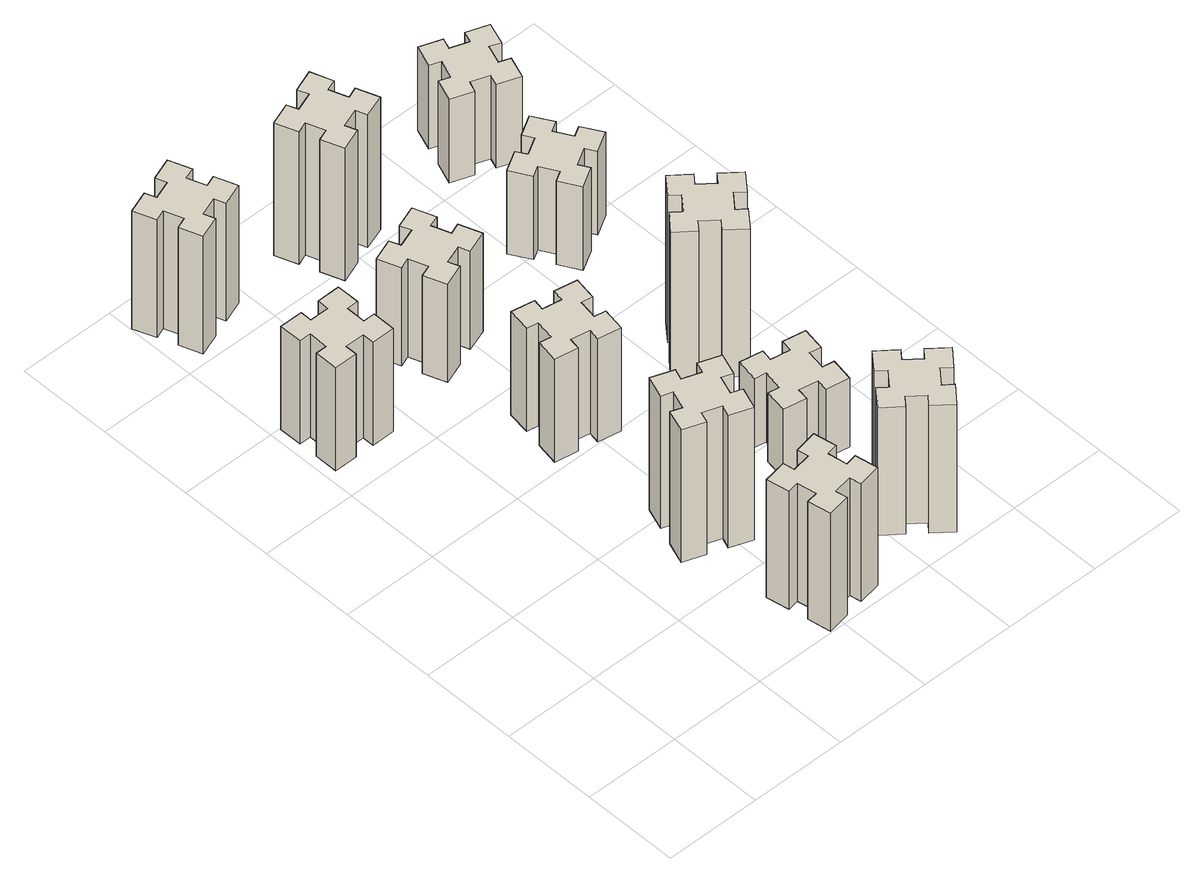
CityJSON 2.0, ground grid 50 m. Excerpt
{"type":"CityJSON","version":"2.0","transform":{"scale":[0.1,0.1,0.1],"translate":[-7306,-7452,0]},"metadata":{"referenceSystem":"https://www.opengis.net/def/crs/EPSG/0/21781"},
"CityObjects":{
"building1":{"type":"Building","attributes":{"class":"1000","function":"1000","usage":"1000","yearOfConstruction":2016,"roofType":"1000","measuredHeight":63,"storeysAboveGround":30,"storeysBelowGround":0},"geometry":[{"type":"Solid","lod":"1","boundaries":[[[[0,1,2,3,4,5,6,7,8,9,10,11,12,13,14,15,16,17,18,19]],[[17,16,20,21]],[[16,15,22,20]],[[15,14,23,22]],[[14,13,24,23]],[[13,12,25,24]],[[12,11,26,25]],[[11,10,27,26]],[[10,9,28,27]],[[9,8,29,28]],[[8,7,30,29]],[[7,6,31,30]],[[6,5,32,31]],[[5,4,33,32]],[[4,3,34,33]],[[3,2,35,34]],[[2,1,36,35]],[[1,0,37,36]],[[0,19,38,37]],[[19,18,39,38]],[[18,17,21,39]],[[24,25,26,27,28,29,30,31,32,33,34,35,36,37,38,39,21,20,22,23]]]]}]},
"building2":{"type":"Building","attributes":{"class":"1000","function":"1000","usage":"1000","yearOfConstruction":2016,"roofType":"1000","measuredHeight":72,"storeysAboveGround":30,"storeysBelowGround":0},"geometry":[{"type":"Solid","lod":"1","boundaries":[[[[40,41,42,43,44,45,46,47,48,49,50,51,52,53,54,55,56,57,58,59]],[[57,56,60,61]],[[56,55,62,60]],[[55,54,63,62]],[[54,53,64,63]],[[53,52,65,64]],[[52,51,66,65]],[[51,50,67,66]],[[50,49,68,67]],[[49,48,69,68]],[[48,47,70,69]],[[47,46,71,70]],[[46,45,72,71]],[[45,44,73,72]],[[44,43,74,73]],[[43,42,75,74]],[[42,41,76,75]],[[41,40,77,76]],[[40,59,78,77]],[[59,58,79,78]],[[58,57,61,79]],[[64,65,66,67,68,69,70,71,72,73,74,75,76,77,78,79,61,60,62,63]]]]}]},
"building3":{"type":"Building","attributes":{"class":"1000","function":"1000","usage":"1000","yearOfConstruction":2016,"roofType":"1000","measuredHeight":72,"storeysAboveGround":30,"storeysBelowGround":0},"geometry":[{"type":"Solid","lod":"1","boundaries":[[[[80,81,82,83,84,85,86,87,88,89,90,91,92,93,94,95,96,97,98,99]],[[97,96,100,101]],[[96,95,102,100]],[[95,94,103,102]],[[94,93,104,103]],[[93,92,105,104]],[[92,91,106,105]],[[91,90,107,106]],[[90,89,108,107]],[[89,88,109,108]],[[88,87,110,109]],[[87,86,111,110]],[[86,85,112,111]],[[85,84,113,112]],[[84,83,114,113]],[[83,82,115,114]],[[82,81,116,115]],[[81,80,117,116]],[[80,99,118,117]],[[99,98,119,118]],[[98,97,101,119]],[[104,105,106,107,108,109,110,111,112,113,114,115,116,117,118,119,101,100,102,103]]]]}]},
"building4":{"type":"Building","attributes":{"class":"1000","function":"1000","usage":"1000","yearOfConstruction":2016,"roofType":"1000","measuredHeight":81,"storeysAboveGround":30,"storeysBelowGround":0},"geometry":[{"type":"Solid","lod":"1","boundaries":[[[[120,121,122,123,124,125,126,127,128,129,130,131,132,133,134,135,136,137,138,139]],[[137,136,140,141]],[[136,135,142,140]],[[135,134,143,142]],[[134,133,144,143]],[[133,132,145,144]],[[132,131,146,145]],[[131,130,147,146]],[[130,129,148,147]],[[129,128,149,148]],[[128,127,150,149]],[[127,126,151,150]],[[126,125,152,151]],[[125,124,153,152]],[[124,123,154,153]],[[123,122,155,154]],[[122,121,156,155]],[[121,120,157,156]],[[120,139,158,157]],[[139,138,159,158]],[[138,137,141,159]],[[144,145,146,147,148,149,150,151,152,153,154,155,156,157,158,159,141,140,142,143]]]]}]},
"building5":{"type":"Building","attributes":{"class":"1000","function":"1000","usage":"1000","yearOfConstruction":2016,"roofType":"1000","measuredHeight":63,"storeysAboveGround":30,"storeysBelowGround":0},"geometry":[{"type":"Solid","lod":"1","boundaries":[[[[160,161,162,163,164,165,166,167,168,169,170,171,172,173,174,175,176,177,178,179]],[[177,176,180,181]],[[176,175,182,180]],[[175,174,183,182]],[[174,173,184,183]],[[173,172,185,184]],[[172,171,186,185]],[[171,170,187,186]],[[170,169,188,187]],[[169,168,189,188]],[[168,167,190,189]],[[167,166,191,190]],[[166,165,192,191]],[[165,164,193,192]],[[164,163,194,193]],[[163,162,195,194]],[[162,161,196,195]],[[161,160,197,196]],[[160,179,198,197]],[[179,178,199,198]],[[178,177,181,199]],[[184,185,186,187,188,189,190,191,192,193,194,195,196,197,198,199,181,180,182,183]]]]}]},
"building6":{"type":"Building","attributes":{"class":"1000","function":"1000","usage":"1000","yearOfConstruction":2016,"roofType":"1000","measuredHeight":60,"storeysAboveGround":30,"storeysBelowGround":0},"geometry":[{"type":"Solid","lod":"1","boundaries":[[[[200,201,202,203,204,205,206,207,208,209,210,211,212,213,214,215,216,217,218,219]],[[217,216,220,221]],[[216,215,222,220]],[[215,214,223,222]],[[214,213,224,223]],[[213,212,225,224]],[[212,211,226,225]],[[211,210,227,226]],[[210,209,228,227]],[[209,208,229,228]],[[208,207,230,229]],[[207,206,231,230]],[[206,205,232,231]],[[205,204,233,232]],[[204,203,234,233]],[[203,202,235,234]],[[202,201,236,235]],[[201,200,237,236]],[[200,219,238,237]],[[219,218,239,238]],[[218,217,221,239]],[[224,225,226,227,228,229,230,231,232,233,234,235,236,237,238,239,221,220,222,223]]]]}]},
"building7":{"type":"Building","attributes":{"class":"1000","function":"1000","usage":"1000","yearOfConstruction":2016,"roofType":"1000","measuredHeight":78,"storeysAboveGround":30,"storeysBelowGround":0},"geometry":[{"type":"Solid","lod":"1","boundaries":[[[[240,241,242,243,244,245,246,247,248,249,250,251,252,253,254,255,256,257,258,259]],[[257,256,260,261]],[[256,255,262,260]],[[255,254,263,262]],[[254,253,264,263]],[[253,252,265,264]],[[252,251,266,265]],[[251,250,267,266]],[[250,249,268,267]],[[249,248,269,268]],[[248,247,270,269]],[[247,246,271,270]],[[246,245,272,271]],[[245,244,273,272]],[[244,243,274,273]],[[243,242,275,274]],[[242,241,276,275]],[[241,240,277,276]],[[240,259,278,277]],[[259,258,279,278]],[[258,257,261,279]],[[264,265,266,267,268,269,270,271,272,273,274,275,276,277,278,279,261,260,262,263]]]]}]},
"building8":{"type":"Building","attributes":{"class":"1000","function":"1000","usage":"1000","yearOfConstruction":2016,"roofType":"1000","measuredHeight":42,"storeysAboveGround":30,"storeysBelowGround":0},"geometry":[{"type":"Solid","lod":"1","boundaries":[[[[280,281,282,283,284,285,286,287,288,289,290,291,292,293,294,295,296,297,298,299]],[[297,296,300,301]],[[296,295,302,300]],[[295,294,303,302]],[[294,293,304,303]],[[293,292,305,304]],[[292,291,306,305]],[[291,290,307,306]],[[290,289,308,307]],[[289,288,309,308]],[[288,287,310,309]],[[287,286,311,310]],[[286,285,312,311]],[[285,284,313,312]],[[284,283,314,313]],[[283,282,315,314]],[[282,281,316,315]],[[281,280,317,316]],[[280,299,318,317]],[[299,298,319,318]],[[298,297,301,319]],[[304,305,306,307,308,309,310,311,312,313,314,315,316,317,318,319,301,300,302,303]]]]}]},
"building9":{"type":"Building","attributes":{"class":"1000","function":"1000","usage":"1000","yearOfConstruction":2016,"roofType":"1000","measuredHeight":81,"storeysAboveGround":30,"storeysBelowGround":0},"geometry":[{"type":"Solid","lod":"1","boundaries":[[[[320,321,322,323,324,325,326,327,328,329,330,331,332,333,334,335,336,337,338,339]],[[337,336,340,341]],[[336,335,342,340]],[[335,334,343,342]],[[334,333,344,343]],[[333,332,345,344]],[[332,331,346,345]],[[331,330,347,346]],[[330,329,348,347]],[[329,328,349,348]],[[328,327,350,349]],[[327,326,351,350]],[[326,325,352,351]],[[325,324,353,352]],[[324,323,354,353]],[[323,322,355,354]],[[322,321,356,355]],[[321,320,357,356]],[[320,339,358,357]],[[339,338,359,358]],[[338,337,341,359]],[[344,345,346,347,348,349,350,351,352,353,354,355,356,357,358,359,341,340,342,343]]]]}]},
"building10":{"type":"Building","attributes":{"class":"1000","function":"1000","usage":"1000","yearOfConstruction":2016,"roofType":"1000","measuredHeight":90,"storeysAboveGround":30,"storeysBelowGround":0},"geometry":[{"type":"Solid","lod":"1","boundaries":[[[[360,361,362,363,364,365,366,367,368,369,370,371,372,373,374,375,376,377,378,379]],[[377,376,380,381]],[[376,375,382,380]],[[375,374,383,382]],[[374,373,384,383]],[[373,372,385,384]],[[372,371,386,385]],[[371,370,387,386]],[[370,369,388,387]],[[369,368,389,388]],[[368,367,390,389]],[[367,366,391,390]],[[366,365,392,391]],[[365,364,393,392]],[[364,363,394,393]],[[363,362,395,394]],[[362,361,396,395]],[[361,360,397,396]],[[360,379,398,397]],[[379,378,399,398]],[[378,377,381,399]],[[384,385,386,387,388,389,390,391,392,393,394,395,396,397,398,399,381,380,382,383]]]]}]},
"building11":{"type":"Building","attributes":{"class":"1000","function":"1000","usage":"1000","yearOfConstruction":2016,"roofType":"1000","measuredHeight":51,"storeysAboveGround":30,"storeysBelowGround":0},"geometry":[{"type":"Solid","lod":"1","boundaries":[[[[400,401,402,403,404,405,406,407,408,409,410,411,412,413,414,415,416,417,418,419]],[[417,416,420,421]],[[416,415,422,420]],[[415,414,423,422]],[[414,413,424,423]],[[413,412,425,424]],[[412,411,426,425]],[[411,410,427,426]],[[410,409,428,427]],[[409,408,429,428]],[[408,407,430,429]],[[407,406,431,430]],[[406,405,432,431]],[[405,404,433,432]],[[404,403,434,433]],[[403,402,435,434]],[[402,401,436,435]],[[401,400,437,436]],[[400,419,438,437]],[[419,418,439,438]],[[418,417,421,439]],[[424,425,426,427,428,429,430,431,432,433,434,435,436,437,438,439,421,420,422,423]]]]}]},
"building12":{"type":"Building","attributes":{"class":"1000","function":"1000","usage":"1000","yearOfConstruction":2016,"roofType":"1000","measuredHeight":51,"storeysAboveGround":30,"storeysBelowGround":0},"geometry":[{"type":"Solid","lod":"1","boundaries":[[[[440,441,442,443,444,445,446,447,448,449,450,451,452,453,454,455,456,457,458,459]],[[457,456,460,461]],[[456,455,462,460]],[[455,454,463,462]],[[454,453,464,463]],[[453,452,465,464]],[[452,451,466,465]],[[451,450,467,466]],[[450,449,468,467]],[[449,448,469,468]],[[448,447,470,469]],[[447,446,471,470]],[[446,445,472,471]],[[445,444,473,472]],[[444,443,474,473]],[[443,442,475,474]],[[442,441,476,475]],[[441,440,477,476]],[[440,459,478,477]],[[459,458,479,478]],[[458,457,461,479]],[[464,465,466,467,468,469,470,471,472,473,474,475,476,477,478,479,461,460,462,463]]]]}]}
},
"vertices":[
[275,2435,0],[175,2435,0],[175,2495,0],[55,2495,0],[55,2375,0],[115,2375,0],[115,2275,0],[55,2275,0],[55,2155,0],[175,2155,0],[175,2215,0],[275,2215,0],[275,2155,0],[395,2155,0],[395,2275,0],[335,2275,0],[335,2375,0],[395,2375,0],[395,2495,0],[275,2495,0],[335,2375,630],[395,2375,630],[335,2275,630],[395,2275,630],[395,2155,630],[275,2155,630],[275,2215,630],[175,2215,630],[175,2155,630],[55,2155,630],[55,2275,630],[115,2275,630],[115,2375,630],[55,2375,630],[55,2495,630],[175,2495,630],[175,2435,630],[275,2435,630],[275,2495,630],[395,2495,630],
[1182,175,0],[1165,274,0],[1224,284,0],[1203,402,0],[1085,381,0],[1095,322,0],[997,305,0],[987,364,0],[868,343,0],[889,225,0],[948,235,0],[966,137,0],[907,127,0],[927,8,0],[1046,29,0],[1035,88,0],[1134,106,0],[1144,47,0],[1262,67,0],[1241,186,0],[1134,106,720],[1144,47,720],[1035,88,720],[1046,29,720],[927,8,720],[907,127,720],[966,137,720],[948,235,720],[889,225,720],[868,343,720],[987,364,720],[997,305,720],[1095,322,720],[1085,381,720],[1203,402,720],[1224,284,720],[1165,274,720],[1182,175,720],[1241,186,720],[1262,67,720],
[235,3386,0],[141,3352,0],[120,3408,0],[7,3367,0],[49,3254,0],[105,3275,0],[139,3181,0],[83,3160,0],[124,3047,0],[237,3089,0],[216,3145,0],[310,3179,0],[330,3123,0],[443,3164,0],[402,3277,0],[346,3256,0],[312,3350,0],[368,3370,0],[327,3483,0],[214,3442,0],[312,3350,720],[368,3370,720],[346,3256,720],[402,3277,720],[443,3164,720],[330,3123,720],[310,3179,720],[216,3145,720],[237,3089,720],[124,3047,720],[83,3160,720],[139,3181,720],[105,3275,720],[49,3254,720],[7,3367,720],[120,3408,720],[141,3352,720],[235,3386,720],[214,3442,720],[327,3483,720],
[1050,932,0],[956,966,0],[977,1022,0],[864,1063,0],[823,950,0],[879,930,0],[845,836,0],[789,857,0],[747,744,0],[860,703,0],[881,759,0],[975,725,0],[954,669,0],[1067,627,0],[1108,740,0],[1052,761,0],[1086,855,0],[1142,834,0],[1183,947,0],[1070,988,0],[1086,855,810],[1142,834,810],[1052,761,810],[1108,740,810],[1067,627,810],[954,669,810],[975,725,810],[881,759,810],[860,703,810],[747,744,810],[789,857,810],[845,836,810],[879,930,810],[823,950,810],[864,1063,810],[977,1022,810],[956,966,810],[1050,932,810],[1070,988,810],[1183,947,810],
[1034,1785,0],[935,1802,0],[946,1861,0],[827,1882,0],[807,1764,0],[866,1754,0],[848,1655,0],[789,1666,0],[768,1547,0],[887,1527,0],[897,1586,0],[995,1568,0],[985,1509,0],[1103,1488,0],[1124,1607,0],[1065,1617,0],[1082,1715,0],[1141,1705,0],[1162,1823,0],[1044,1844,0],[1082,1715,630],[1141,1705,630],[1065,1617,630],[1124,1607,630],[1103,1488,630],[985,1509,630],[995,1568,630],[897,1586,630],[887,1527,630],[768,1547,630],[789,1666,630],[848,1655,630],[866,1754,630],[807,1764,630],[827,1882,630],[946,1861,630],[935,1802,630],[1034,1785,630],[1044,1844,630],[1162,1823,630],
[986,2416,0],[952,2510,0],[1008,2530,0],[967,2643,0],[854,2602,0],[875,2546,0],[781,2512,0],[760,2568,0],[647,2527,0],[689,2414,0],[745,2435,0],[779,2341,0],[723,2320,0],[764,2207,0],[877,2249,0],[856,2305,0],[950,2339,0],[970,2283,0],[1083,2324,0],[1042,2437,0],[950,2339,600],[970,2283,600],[856,2305,600],[877,2249,600],[764,2207,600],[723,2320,600],[779,2341,600],[745,2435,600],[689,2414,600],[647,2527,600],[760,2568,600],[781,2512,600],[875,2546,600],[854,2602,600],[967,2643,600],[1008,2530,600],[952,2510,600],[986,2416,600],[1042,2437,600],[1083,2324,600],
[1814,357,0],[1738,422,0],[1776,468,0],[1684,545,0],[1607,453,0],[1653,414,0],[1589,338,0],[1543,376,0],[1466,284,0],[1558,207,0],[1596,253,0],[1673,189,0],[1634,143,0],[1726,66,0],[1803,158,0],[1757,196,0],[1822,273,0],[1868,234,0],[1945,326,0],[1853,403,0],[1822,273,780],[1868,234,780],[1757,196,780],[1803,158,780],[1726,66,780],[1634,143,780],[1673,189,780],[1596,253,780],[1558,207,780],[1466,284,780],[1543,376,780],[1589,338,780],[1653,414,780],[1607,453,780],[1684,545,780],[1776,468,780],[1738,422,780],[1814,357,780],[1853,403,780],[1945,326,780],
[1537,846,0],[1635,828,0],[1625,769,0],[1743,748,0],[1764,867,0],[1705,877,0],[1722,975,0],[1781,965,0],[1802,1083,0],[1684,1104,0],[1674,1045,0],[1575,1062,0],[1586,1121,0],[1467,1142,0],[1447,1024,0],[1506,1014,0],[1488,915,0],[1429,926,0],[1408,807,0],[1527,787,0],[1488,915,420],[1429,926,420],[1506,1014,420],[1447,1024,420],[1467,1142,420],[1586,1121,420],[1575,1062,420],[1674,1045,420],[1684,1104,420],[1802,1083,420],[1781,965,420],[1722,975,420],[1705,877,420],[1764,867,420],[1743,748,420],[1625,769,420],[1635,828,420],[1537,846,420],[1527,787,420],[1408,807,420],
[975,3286,0],[881,3252,0],[860,3308,0],[747,3267,0],[789,3154,0],[845,3175,0],[879,3081,0],[823,3060,0],[864,2947,0],[977,2989,0],[956,3045,0],[1050,3079,0],[1070,3023,0],[1183,3064,0],[1142,3177,0],[1086,3156,0],[1052,3250,0],[1108,3270,0],[1067,3383,0],[954,3342,0],[1052,3250,810],[1108,3270,810],[1086,3156,810],[1142,3177,810],[1183,3064,810],[1070,3023,810],[1050,3079,810],[956,3045,810],[977,2989,810],[864,2947,810],[823,3060,810],[879,3081,810],[845,3175,810],[789,3154,810],[747,3267,810],[860,3308,810],[881,3252,810],[975,3286,810],[954,3342,810],[1067,3383,810],
[1596,1533,0],[1673,1469,0],[1634,1423,0],[1726,1346,0],[1803,1438,0],[1757,1476,0],[1822,1553,0],[1868,1514,0],[1945,1606,0],[1853,1683,0],[1814,1637,0],[1738,1702,0],[1776,1748,0],[1684,1825,0],[1607,1733,0],[1653,1694,0],[1589,1618,0],[1543,1656,0],[1466,1564,0],[1558,1487,0],[1589,1618,900],[1543,1656,900],[1653,1694,900],[1607,1733,900],[1684,1825,900],[1776,1748,900],[1738,1702,900],[1814,1637,900],[1853,1683,900],[1945,1606,900],[1868,1514,900],[1822,1553,900],[1757,1476,900],[1803,1438,900],[1726,1346,900],[1634,1423,900],[1673,1469,900],[1596,1533,900],[1558,1487,900],[1466,1564,900],
[1826,2537,0],[1776,2624,0],[1828,2654,0],[1768,2758,0],[1664,2698,0],[1694,2646,0],[1607,2596,0],[1577,2648,0],[1473,2588,0],[1533,2484,0],[1585,2514,0],[1635,2427,0],[1583,2397,0],[1643,2293,0],[1747,2353,0],[1717,2405,0],[1804,2455,0],[1834,2403,0],[1938,2463,0],[1878,2567,0],[1804,2455,510],[1834,2403,510],[1717,2405,510],[1747,2353,510],[1643,2293,510],[1583,2397,510],[1635,2427,510],[1585,2514,510],[1533,2484,510],[1473,2588,510],[1577,2648,510],[1607,2596,510],[1694,2646,510],[1664,2698,510],[1768,2758,510],[1828,2654,510],[1776,2624,510],[1826,2537,510],[1878,2567,510],[1938,2463,510],
[1719,3250,0],[1685,3156,0],[1629,3177,0],[1587,3064,0],[1700,3023,0],[1721,3079,0],[1815,3045,0],[1794,2989,0],[1907,2947,0],[1948,3060,0],[1892,3081,0],[1926,3175,0],[1982,3154,0],[2023,3267,0],[1910,3308,0],[1890,3252,0],[1796,3286,0],[1817,3342,0],[1704,3383,0],[1663,3270,0],[1796,3286,510],[1817,3342,510],[1890,3252,510],[1910,3308,510],[2023,3267,510],[1982,3154,510],[1926,3175,510],[1892,3081,510],[1948,3060,510],[1907,2947,510],[1794,2989,510],[1815,3045,510],[1721,3079,510],[1700,3023,510],[1587,3064,510],[1629,3177,510],[1685,3156,510],[1719,3250,510],[1663,3270,510],[1704,3383,510]
]}
